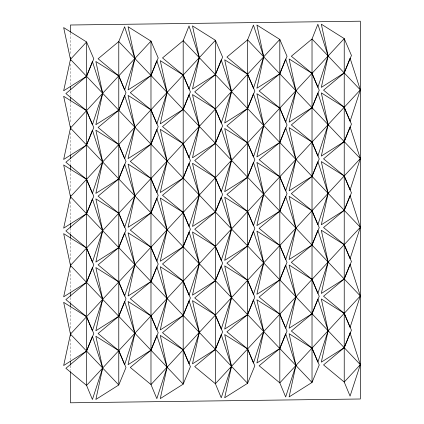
<?xml version="1.0" encoding="UTF-8"?>
<svg xmlns="http://www.w3.org/2000/svg" width="424" height="424" viewBox="0 0 424 424"><rect width="100%" height="100%" fill="white"/><g stroke="black" fill="none" stroke-linecap="round" stroke-linejoin="round"><path stroke-width="0.32" stroke-dasharray="2.12 1.59" d="M70.463 32.945L70.463 53.456M70.463 64.045L70.463 85.213M70.463 91.171L70.463 95.803M70.463 101.092L70.463 122.266M70.463 132.855L70.463 154.023M70.463 159.981L70.463 164.613M70.463 169.907L70.463 191.076M70.463 201.665L70.463 222.833M70.463 228.128L70.463 233.423M70.463 238.717L70.463 259.886M70.463 270.475L70.463 291.643M70.463 297.6L70.463 302.233M70.463 307.527L70.463 328.695M70.463 339.285L70.463 360.453M70.463 365.748L70.463 370.38"/><path stroke-width="0.64" d="M70.463 32.282L70.463 25.005L360.331 21.2L360.331 398.995L70.463 402.8L70.463 371.705M70.463 57.425L70.463 60.733M70.463 86.538L70.463 89.846M70.463 97.123L70.463 100.435M70.463 126.235L70.463 129.543M70.463 154.686L70.463 158.656M70.463 165.275L70.463 169.245M70.463 195.045L70.463 198.353M70.463 223.496L70.463 227.465M70.463 234.085L70.463 238.055M70.463 263.855L70.463 267.162M70.463 292.306L70.463 296.275M70.463 302.895L70.463 306.865M70.463 332.665L70.463 335.978M70.463 361.116L70.463 365.085M70.463 59.349L63.669 90.757L86.57 76.315L93.784 58.83L86.57 41.965L63.669 27.581L70.463 59.349L360.331 364.651L350.076 396.101L344.23 382.035L344.23 38.584L321.328 24.195L328.123 55.968L321.328 87.376L344.23 72.928L351.443 55.449L344.23 38.584L70.463 334.112L63.669 365.514L86.57 351.072L93.784 333.587L86.57 316.728L65.89 299.609L86.57 282.384L93.784 264.899L86.57 248.035L65.89 230.921L86.57 213.691L93.784 196.211L86.57 179.347L65.89 162.233L86.57 145.003L93.784 127.518L86.57 110.659L65.89 93.54L86.57 76.315L92.416 61.549L102.672 93.275L95.877 124.677L118.778 110.235L125.992 92.75L118.778 75.891L98.098 58.772L118.778 41.547L124.624 26.781L134.88 58.507L128.085 89.909L150.981 75.467L158.2 57.982L150.981 41.123L128.085 26.733L134.88 58.507L124.624 89.957L118.778 75.891L95.877 61.501L102.672 93.275L92.416 124.725L86.57 110.659L63.669 96.269L70.463 128.043L63.669 159.445L86.57 145.003L92.416 130.237L102.672 161.963L95.877 193.371L118.778 178.923L125.992 161.443L118.778 144.579L98.098 127.465L118.778 110.235L124.624 95.469L134.88 127.195L128.085 158.603L150.981 144.155L158.2 126.675L150.981 109.811L130.306 92.697L150.981 75.467L156.832 60.701L167.088 92.427L160.293 123.835L183.189 109.387L190.403 91.907L183.189 75.043L162.514 57.929L183.189 40.699L189.04 25.933L199.296 57.659L192.496 89.067L215.397 74.619L222.611 57.139L215.397 40.275L192.496 25.891L199.296 57.659L189.04 89.109L183.189 75.043L160.293 60.659L167.088 92.427L156.832 123.877L150.981 109.811L128.085 95.427L134.88 127.195L124.624 158.645L118.778 144.579L95.877 130.189L102.672 161.963L92.416 193.413L86.57 179.347L63.669 164.957L70.463 196.731L63.669 228.138L86.57 213.691L92.416 198.925L102.672 230.651L95.877 262.058L118.778 247.616L125.992 230.131L118.778 213.267L98.098 196.153L118.778 178.923L124.624 164.157L134.88 195.883L128.085 227.291L150.981 212.848L158.2 195.363L150.981 178.499L130.306 161.385L150.981 144.155L156.832 129.389L167.088 161.115L160.293 192.523L183.189 178.08L190.403 160.595L183.189 143.731L162.514 126.617L183.189 109.387L189.04 94.621L199.296 126.352L192.496 157.755L215.397 143.312L222.611 125.827L215.397 108.968L194.722 91.849L215.397 74.619L221.243 59.858L231.504 91.584L224.704 122.987L247.605 108.544L254.819 91.059L247.605 74.2L226.925 57.081L247.605 39.851L253.451 25.09L263.707 56.816L256.912 88.218L279.814 73.776L287.027 56.291L279.814 39.432L256.912 25.043L263.707 56.816L253.451 88.266L247.605 74.2L224.704 59.81L231.504 91.584L221.243 123.034L215.397 108.968L192.496 94.579L199.296 126.352L189.04 157.802L183.189 143.731L160.293 129.347L167.088 161.115L156.832 192.57L150.981 178.499L128.085 164.114L134.88 195.883L124.624 227.338L118.778 213.267L95.877 198.883L102.672 230.651L92.416 262.106L86.57 248.035L63.669 233.651L70.463 265.419L63.669 296.827L86.57 282.384L92.416 267.618L102.672 299.344L95.877 330.746L118.778 316.304L125.992 298.819L118.778 281.96L98.098 264.841L118.778 247.616L124.624 232.85L134.88 264.576L128.085 295.979L150.981 281.536L158.2 264.051L150.981 247.192L130.306 230.073L150.981 212.848L156.832 198.082L167.088 229.808L160.293 261.211L183.189 246.768L190.403 229.283L183.189 212.424L162.514 195.305L183.189 178.08L189.04 163.314L199.296 195.04L192.496 226.443L215.397 212L222.611 194.521L215.397 177.656L194.722 160.537L215.397 143.312L221.243 128.546L231.504 160.272L224.704 191.674L247.605 177.232L254.819 159.753L247.605 142.888L226.925 125.769L247.605 108.544L253.451 93.778L263.707 125.504L256.912 156.907L279.814 142.464L287.027 124.985L279.814 108.12L259.133 91.006L279.814 73.776L285.659 59.01L295.915 90.736L289.12 122.144L312.022 107.696L319.235 90.217L312.022 73.352L291.341 56.238L312.022 39.008L317.868 24.242L328.123 55.968L317.868 87.418L312.022 73.352L289.12 58.963L295.915 90.736L285.659 122.186L279.814 108.12L256.912 93.731L263.707 125.504L253.451 156.954L247.605 142.888L224.704 128.499L231.504 160.272L221.243 191.722L215.397 177.656L192.496 163.267L199.296 195.04L189.04 226.49L183.189 212.424L160.293 198.035L167.088 229.808L156.832 261.258L150.981 247.192L128.085 232.803L134.88 264.576L124.624 296.026L118.778 281.96L95.877 267.571L102.672 299.344L92.416 330.794L86.57 316.728L63.669 302.339L70.463 334.112L118.778 384.992L95.877 399.44L102.672 368.032L95.877 336.259L118.778 350.648L125.992 367.513L118.778 384.992L118.778 41.547L360.331 295.957L350.076 327.408L344.23 313.341L323.549 296.228L344.23 278.997L351.443 261.518L344.23 244.653L323.549 227.54L344.23 210.309L351.443 192.825L344.23 175.965L323.549 158.846L344.23 141.616L351.443 124.137L344.23 107.272L323.549 90.158L344.23 72.928L350.076 58.162L360.331 89.888L350.076 121.338L344.23 107.272L321.328 92.888L328.123 124.656L321.328 156.064L344.23 141.616L350.076 126.856L360.331 158.581L350.076 190.032L344.23 175.965L321.328 161.576L328.123 193.349L321.328 224.752L344.23 210.309L350.076 195.543L360.331 227.269L350.076 258.719L344.23 244.653L321.328 230.264L328.123 262.037L321.328 293.445L344.23 278.997L350.076 264.232L360.331 295.957L279.814 382.877L285.659 396.944L295.915 365.493L289.12 333.725L312.022 348.109L319.235 364.974L312.022 382.453L289.12 396.901L295.915 365.493L285.659 333.768L279.814 348.533L259.133 365.764L279.814 382.877L279.814 39.432L70.463 265.419L183.189 384.149L160.293 398.592L167.088 367.184L160.293 335.416L183.189 349.8L190.403 366.665L183.189 384.149L183.189 40.699L360.331 227.269L215.397 383.725L221.243 397.791L231.504 366.341L224.704 334.568L247.605 348.957L254.819 365.817L247.605 383.301L224.704 397.744L231.504 366.341L221.243 334.616L215.397 349.381L194.722 366.606L215.397 383.725L215.397 40.275L70.463 196.731L247.605 383.301L247.605 39.851L360.331 158.581L150.981 384.568L156.832 398.639L167.088 367.184L156.832 335.458L150.981 350.224L130.306 367.454L150.981 384.568L150.981 41.123L70.463 128.043L312.022 382.453L312.022 39.008L360.331 89.888L86.57 385.416L92.416 399.482L102.672 368.032L92.416 336.306L86.57 351.072L65.89 368.302L86.57 385.416L86.57 41.965L70.463 59.349M134.88 333.264L128.085 364.672L150.981 350.224L158.2 332.745L150.981 315.88L130.306 298.766L150.981 281.536L156.832 266.77L167.088 298.496L160.293 329.904L183.189 315.456L190.403 297.977L183.189 281.112L162.514 263.998L183.189 246.768L189.04 232.002L199.296 263.728L192.496 295.136L215.397 280.688L222.611 263.209L215.397 246.344L194.722 229.23L215.397 212L221.243 197.234L231.504 228.96L224.704 260.368L247.605 245.92L254.819 228.441L247.605 211.576L226.925 194.462L247.605 177.232L253.451 162.466L263.707 194.192L256.912 225.6L279.814 211.152L287.027 193.673L279.814 176.808L259.133 159.694L279.814 142.464L285.659 127.698L295.915 159.424L289.12 190.832L312.022 176.384L319.235 158.905L312.022 142.04L291.341 124.926L312.022 107.696L317.868 92.93L328.123 124.656L317.868 156.106L312.022 142.04L289.12 127.656L295.915 159.424L285.659 190.874L279.814 176.808L256.912 162.424L263.707 194.192L253.451 225.642L247.605 211.576L224.704 197.192L231.504 228.96L221.243 260.41L215.397 246.344L192.496 231.96L199.296 263.728L189.04 295.178L183.189 281.112L160.293 266.723L167.088 298.496L156.832 329.946L150.981 315.88L128.085 301.491L134.88 333.264L124.624 364.714L118.778 350.648L98.098 333.534L118.778 316.304L124.624 301.538L134.88 333.264M199.296 332.416L192.496 363.824L215.397 349.381L222.611 331.897L215.397 315.032L194.722 297.918L215.397 280.688L221.243 265.922L231.504 297.648L224.704 329.056L247.605 314.613L254.819 297.129L247.605 280.269L226.925 263.15L247.605 245.92L253.451 231.154L263.707 262.885L256.912 294.288L279.814 279.845L287.027 262.361L279.814 245.501L259.133 228.382L279.814 211.152L285.659 196.392L295.915 228.117L289.12 259.52L312.022 245.077L319.235 227.593L312.022 210.733L291.341 193.614L312.022 176.384L317.868 161.624L328.123 193.349L317.868 224.799L312.022 210.733L289.12 196.344L295.915 228.117L285.659 259.567L279.814 245.501L256.912 231.112L263.707 262.885L253.451 294.336L247.605 280.269L224.704 265.88L231.504 297.648L221.243 329.104L215.397 315.032L192.496 300.648L199.296 332.416L189.04 363.871L183.189 349.8L162.514 332.686L183.189 315.456L189.04 300.69L199.296 332.416M263.707 331.573L256.912 362.976L279.814 348.533L287.027 331.054L279.814 314.189L259.133 297.07L279.814 279.845L285.659 265.079L295.915 296.805L289.12 328.208L312.022 313.765L319.235 296.286L312.022 279.421L291.341 262.308L312.022 245.077L317.868 230.312L328.123 262.037L317.868 293.488L312.022 279.421L289.12 265.032L295.915 296.805L285.659 328.256L279.814 314.189L256.912 299.8L263.707 331.573L253.451 363.024L247.605 348.957L226.925 331.838L247.605 314.613L253.451 299.848L263.707 331.573M328.123 330.725L321.328 362.133L344.23 347.685L351.443 330.206L344.23 313.341L321.328 298.957L328.123 330.725L317.868 362.176L312.022 348.109L291.341 330.996L312.022 313.765L317.868 299L328.123 330.725M350.076 332.925L344.23 347.685L323.549 364.916L344.23 382.035L360.331 364.651L350.076 332.925"/></g></svg>
